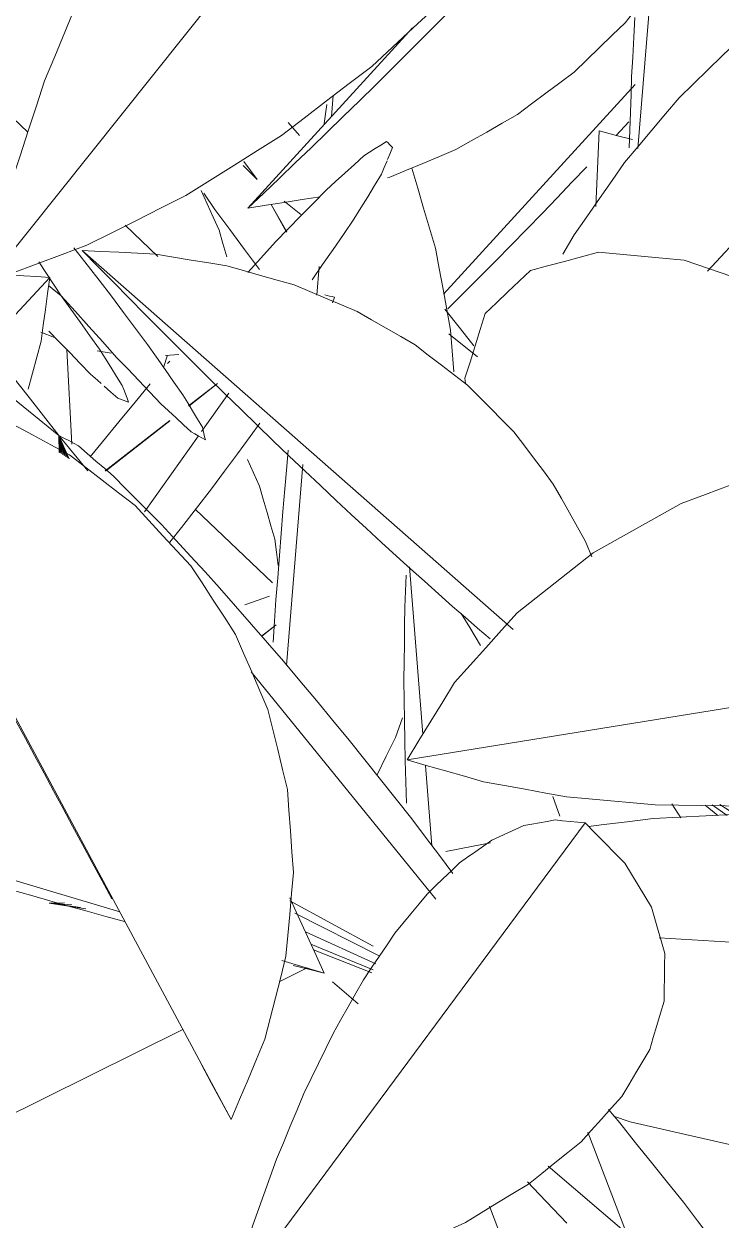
# Model space of a CAD drawing. Header units: metres. Extents: x 13.9 to 26.7, y -0.2 to 3.2.
# Drawn here: x 16.5904 to 16.6234, y 1.2555 to 1.3122 of the extents above; entities that cross this region are included whole.
import ezdxf

# ---------------------------------------------------------------- set-up
doc = ezdxf.new("R2010")
doc.units = ezdxf.units.M
doc.layers.add('Importações nas famílias', color=10, linetype='Continuous', lineweight=5)
doc.layers.add('Vegetação', color=7, linetype='Continuous', lineweight=5)

# ---------------------------------------------------------------- blocks, each defined once
blk = doc.blocks.new('Planta_pergolado_12200 - plantas pergolado_skp_Component_12-V130-Corte 1')
at = {"layer": 'Importações nas famílias'}
blk.add_line((16.688506, 1.116223), (16.67159, 1.093394), dxfattribs=at)
at = {"layer": 'Importações nas famílias', "flags": 128}
for points in [[(16.6856, 1.116097), (16.685221, 1.115926), (16.684842, 1.115756), (16.684463, 1.115585), (16.684084, 1.115415)], [(16.687079, 1.116367), (16.686709, 1.116299), (16.68634, 1.116232), (16.68597, 1.116164), (16.6856, 1.116097)], [(16.688506, 1.116223), (16.68815, 1.116259), (16.687793, 1.116295), (16.687436, 1.116331), (16.687079, 1.116367)], [(16.69038, 1.114311), (16.689912, 1.114789), (16.689443, 1.115267), (16.688975, 1.115745), (16.688506, 1.116223)], [(16.684084, 1.115415), (16.683701, 1.115143), (16.683317, 1.114871), (16.682934, 1.1146), (16.68255, 1.114328)], [(16.68255, 1.114328), (16.682166, 1.113959), (16.681782, 1.113589), (16.681398, 1.11322), (16.681013, 1.11285)], [(16.691645, 1.112232), (16.691329, 1.112751), (16.691012, 1.113271), (16.690696, 1.113791), (16.69038, 1.114311)], [(16.681013, 1.11285), (16.680633, 1.112386), (16.680253, 1.111923), (16.679872, 1.111459), (16.679492, 1.110996)], [(16.692269, 1.110035), (16.692113, 1.110584), (16.691957, 1.111133), (16.691801, 1.111683), (16.691645, 1.112232)], [(16.679492, 1.110996), (16.67912, 1.110443), (16.678747, 1.109891), (16.678375, 1.109339), (16.678002, 1.108787)], [(16.69224, 1.107771), (16.692247, 1.108337), (16.692255, 1.108903), (16.692262, 1.109469), (16.692269, 1.110035)], [(16.678002, 1.108787), (16.677642, 1.108152), (16.677282, 1.107517), (16.676922, 1.106882), (16.676561, 1.106247)], [(16.691557, 1.105494), (16.691728, 1.106063), (16.691898, 1.106632), (16.692069, 1.107202), (16.69224, 1.107771)], [(16.676561, 1.106247), (16.676217, 1.105536), (16.675873, 1.104826), (16.675529, 1.104115), (16.675185, 1.103405)], [(16.690236, 1.103256), (16.690566, 1.103816), (16.690897, 1.104375), (16.691227, 1.104934), (16.691557, 1.105494)], [(16.675185, 1.103405), (16.674861, 1.102626), (16.674536, 1.101848), (16.674212, 1.10107), (16.673888, 1.100292)], [(16.688309, 1.101111), (16.688791, 1.101648), (16.689273, 1.102184), (16.689755, 1.10272), (16.690236, 1.103256)], [(16.685821, 1.099109), (16.686443, 1.09961), (16.687065, 1.10011), (16.687687, 1.100611), (16.688309, 1.101111)], [(16.673888, 1.100292), (16.673587, 1.099454), (16.673287, 1.098617), (16.672986, 1.09778), (16.672685, 1.096942)], [(16.68283, 1.097297), (16.683578, 1.09775), (16.684326, 1.098203), (16.685073, 1.098656), (16.685821, 1.099109)], [(16.672685, 1.096942), (16.672412, 1.096055), (16.672138, 1.095168), (16.671864, 1.094281), (16.67159, 1.093394)], [(16.679406, 1.095716), (16.680262, 1.096111), (16.681118, 1.096507), (16.681974, 1.096902), (16.68283, 1.097297)], [(16.67563, 1.094405), (16.676574, 1.094733), (16.677518, 1.095061), (16.678462, 1.095389), (16.679406, 1.095716)], [(16.67159, 1.093394), (16.6726, 1.093647), (16.67361, 1.0939), (16.67462, 1.094153), (16.67563, 1.094405)]]:
    blk.add_lwpolyline(points, dxfattribs=at)
blk = doc.blocks.new('Planta_pergolado_12200 - plantas pergolado_skp_Component_12-V138-Corte 1')
at = {"layer": 'Importações nas famílias'}
for p, q in [((16.562287, 1.279872), (16.594958, 1.270082)), ((16.602636, 1.267781), (16.604639, 1.267181))]:
    blk.add_line(p, q, dxfattribs=at)
at = {"layer": 'Importações nas famílias', "flags": 128}
for points in [[(16.587984, 1.271652), (16.588899, 1.271389), (16.589814, 1.271127), (16.590729, 1.270864), (16.591645, 1.270601)], [(16.591645, 1.270601), (16.592528, 1.270355), (16.593412, 1.270109), (16.594295, 1.269864), (16.595179, 1.269618)], [(16.604639, 1.267181), (16.604198, 1.268148), (16.603757, 1.269115), (16.603316, 1.270082), (16.603015, 1.27074)], [(16.603176, 1.26754), (16.603907, 1.267361), (16.604639, 1.267181)]]:
    blk.add_lwpolyline(points, dxfattribs=at)
blk = doc.blocks.new('Planta_pergolado_12200 - plantas pergolado_skp_Component_12-V139-Corte 1')
at = {"layer": 'Importações nas famílias'}
blk.add_line((16.581215, 1.295706), (16.600234, 1.260245), dxfattribs=at)
at = {"layer": 'Importações nas famílias', "flags": 128}
for points in [[(16.585253, 1.29496), (16.584244, 1.295146), (16.583234, 1.295333), (16.582224, 1.295519), (16.581215, 1.295706)], [(16.581694, 1.294794), (16.581934, 1.294338), (16.582174, 1.293882)], [(16.58907, 1.293627), (16.588116, 1.29396), (16.587161, 1.294293), (16.586207, 1.294627), (16.585253, 1.29496)], [(16.582174, 1.293882), (16.582456, 1.293351), (16.582737, 1.292819), (16.583018, 1.292287), (16.5833, 1.291755)], [(16.592574, 1.291737), (16.591698, 1.292209), (16.590822, 1.292682), (16.589946, 1.293154), (16.58907, 1.293627)], [(16.5833, 1.291755), (16.58362, 1.291154), (16.583939, 1.290552), (16.584259, 1.28995), (16.584579, 1.289348)], [(16.595685, 1.289334), (16.594907, 1.289935), (16.59413, 1.290535), (16.593352, 1.291136), (16.592574, 1.291737)], [(16.584579, 1.289348), (16.584933, 1.288683), (16.585288, 1.288018), (16.585643, 1.287352), (16.585997, 1.286687)], [(16.598329, 1.286476), (16.597668, 1.287191), (16.597007, 1.287905), (16.596346, 1.28862), (16.595685, 1.289334)], [(16.585997, 1.286687), (16.586383, 1.285966), (16.586768, 1.285245), (16.587154, 1.284523), (16.58754, 1.283802)], [(16.600444, 1.283229), (16.599915, 1.284041), (16.599386, 1.284852), (16.598858, 1.285664), (16.598329, 1.286476)], [(16.58754, 1.283802), (16.587952, 1.283033), (16.588364, 1.282264), (16.588776, 1.281494), (16.589188, 1.280725)], [(16.60198, 1.279669), (16.601596, 1.280559), (16.601212, 1.281449), (16.600828, 1.282339), (16.600444, 1.283229)], [(16.589188, 1.280725), (16.589622, 1.279916), (16.590057, 1.279108), (16.590491, 1.278299), (16.590925, 1.27749)], [(16.602902, 1.27588), (16.602671, 1.276827), (16.602441, 1.277774), (16.60221, 1.278721), (16.60198, 1.279669)], [(16.590925, 1.27749), (16.591376, 1.276651), (16.591828, 1.275812), (16.592279, 1.274973), (16.592731, 1.274133)], [(16.603187, 1.27195), (16.603116, 1.272932), (16.603044, 1.273915), (16.602973, 1.274897), (16.602902, 1.27588)], [(16.592731, 1.274133), (16.593194, 1.273273), (16.593658, 1.272413), (16.594122, 1.271552), (16.594585, 1.270692)], [(16.60283, 1.267973), (16.602919, 1.268967), (16.603008, 1.269961), (16.603098, 1.270956), (16.603187, 1.27195)], [(16.601838, 1.26404), (16.602086, 1.265023), (16.602334, 1.266006), (16.602582, 1.266989), (16.60283, 1.267973)], [(16.600234, 1.260245), (16.600635, 1.261194), (16.601036, 1.262143), (16.601437, 1.263092), (16.601838, 1.26404)], [(16.598827, 1.262843), (16.599296, 1.261977), (16.599765, 1.261111), (16.600234, 1.260245)]]:
    blk.add_lwpolyline(points, dxfattribs=at)
blk = doc.blocks.new('Planta_pergolado_12200 - plantas pergolado_skp_Component_17-V141-Corte 1')
at = {"layer": 'Importações nas famílias'}
for p, q in [((16.592084, 1.292658), (16.581008, 1.301581)), ((16.592084, 1.292658), (16.592325, 1.291706)), ((16.592084, 1.292658), (16.592399, 1.291658)), ((16.592084, 1.292658), (16.592465, 1.291616)), ((16.592084, 1.292658), (16.592518, 1.291581)), ((16.592084, 1.292658), (16.592558, 1.291555)), ((16.592084, 1.292658), (16.592569, 1.291548)), ((16.592084, 1.292658), (16.593449, 1.290977)), ((16.592094, 1.291856), (16.592084, 1.292658)), ((16.592084, 1.292658), (16.592125, 1.291836)), ((16.592084, 1.292658), (16.592179, 1.291801)), ((16.592084, 1.292658), (16.592249, 1.291756)), ((16.601188, 1.281449), (16.609935, 1.270678)), ((16.591624, 1.270485), (16.592346, 1.270501)), ((16.591624, 1.270485), (16.593356, 1.270225)), ((16.591624, 1.270485), (16.593109, 1.270292)), ((16.591624, 1.270485), (16.592694, 1.270406)), ((16.603014, 1.270601), (16.606968, 1.268448)), ((16.603255, 1.270022), (16.607248, 1.267994)), ((16.603757, 1.26913), (16.607092, 1.267616)), ((16.604015, 1.268549), (16.606964, 1.267329)), ((16.606901, 1.267189), (16.604138, 1.26828)), ((16.605031, 1.266765), (16.606244, 1.265727)), ((16.618111, 1.260709), (16.61864, 1.260078)), ((16.618952, 1.254861), (16.617121, 1.259641)), ((16.615244, 1.258032), (16.618952, 1.254861)), ((16.618952, 1.254861), (16.617966, 1.255704))]:
    blk.add_line(p, q, dxfattribs=at)
at = {"layer": 'Importações nas famílias', "flags": 128}
for points in [[(16.58917, 1.296364), (16.589899, 1.295437), (16.590627, 1.294511), (16.591356, 1.293584), (16.592084, 1.292658)], [(16.592084, 1.292658), (16.592314, 1.292535), (16.592545, 1.292412), (16.592775, 1.292289), (16.593005, 1.292166)], [(16.593005, 1.292166), (16.593419, 1.291805), (16.593833, 1.291445), (16.594248, 1.291084), (16.594662, 1.290724)], [(16.594662, 1.290724), (16.595232, 1.29015), (16.595802, 1.289577), (16.596372, 1.289003), (16.596942, 1.288429)], [(16.596942, 1.288429), (16.597629, 1.287682), (16.598316, 1.286934), (16.599003, 1.286187), (16.59969, 1.285439)], [(16.59969, 1.285439), (16.600448, 1.284569), (16.601205, 1.283698), (16.601962, 1.282828), (16.60272, 1.281957)], [(16.60272, 1.281957), (16.603495, 1.281023), (16.604271, 1.280089), (16.605047, 1.279155), (16.605823, 1.278221)], [(16.605823, 1.278221), (16.606564, 1.277287), (16.607306, 1.276352), (16.608047, 1.275418), (16.608789, 1.274484)], [(16.608789, 1.274484), (16.609446, 1.273614), (16.610102, 1.272743), (16.610737, 1.271902)], [(16.61864, 1.260078), (16.619393, 1.259138), (16.620145, 1.258199), (16.620898, 1.25726), (16.621651, 1.25632)], [(16.616128, 1.255321), (16.615482, 1.256004), (16.614837, 1.256688), (16.614275, 1.257282)], [(16.621651, 1.25632), (16.622328, 1.255432), (16.623005, 1.254544)]]:
    blk.add_lwpolyline(points, dxfattribs=at)
blk = doc.blocks.new('Planta_pergolado_12200 - plantas pergolado_skp_Component_16-V142-Corte 1')
for name, p in [('Planta_pergolado_12200 - plantas pergolado_skp_Component_17-V141-Corte 1', (0, 0)), ('Planta_pergolado_12200 - plantas pergolado_skp_Component_12-V139-Corte 1', (0, 0)), ('Planta_pergolado_12200 - plantas pergolado_skp_Component_12-V138-Corte 1', (0, 0)), ('Planta_pergolado_12200 - plantas pergolado_skp_Component_12-V130-Corte 1', (-0.0715, 0.15807))]:
    blk.add_blockref(name, p)
blk = doc.blocks.new('Planta_pergolado_12200 - plantas pergolado_skp_-3067425-Corte 1')
blk.add_blockref('Planta_pergolado_12200 - plantas pergolado_skp_Component_16-V142-Corte 1', (0, 0))
blk = doc.blocks.new('Planta_pergolado_12200 - plantas pergolado_skp_Component_12-V265-Corte 1')
at = {"layer": 'Importações nas famílias'}
for p, q in [((16.591599, 1.313282), (16.590759, 1.329562)), ((16.596638, 1.320216), (16.596417, 1.320903)), ((16.592684, 1.29224), (16.592452, 1.296731)), ((16.597038, 1.295869), (16.597221, 1.296458))]:
    blk.add_line(p, q, dxfattribs=at)
at = {"layer": 'Importações nas famílias', "flags": 128}
for points in [[(16.590298, 1.329642), (16.590101, 1.329037), (16.589905, 1.328431)], [(16.589905, 1.328431), (16.589748, 1.327699), (16.589591, 1.326966), (16.589435, 1.326233), (16.589278, 1.3255)], [(16.594858, 1.324436), (16.594379, 1.325269), (16.593901, 1.326101), (16.593492, 1.326811)], [(16.589278, 1.3255), (16.589165, 1.324657), (16.589053, 1.323814), (16.58894, 1.322971), (16.588827, 1.322127)], [(16.596417, 1.320903), (16.596028, 1.321787), (16.595638, 1.32267), (16.595248, 1.323553), (16.594858, 1.324436)], [(16.588827, 1.322127), (16.588761, 1.321194), (16.588695, 1.32026), (16.588629, 1.319327), (16.588563, 1.318393)], [(16.588563, 1.318393), (16.588545, 1.317391), (16.588527, 1.316389), (16.588512, 1.315562)]]:
    blk.add_lwpolyline(points, dxfattribs=at)
blk = doc.blocks.new('Planta_pergolado_12200 - plantas pergolado_skp_Component_16-V271-Corte 1')
blk.add_blockref('Planta_pergolado_12200 - plantas pergolado_skp_Component_12-V265-Corte 1', (0, 0))
blk = doc.blocks.new('Planta_pergolado_12200 - plantas pergolado_skp_-3067427-Corte 1')
blk.add_blockref('Planta_pergolado_12200 - plantas pergolado_skp_Component_16-V271-Corte 1', (0, 0))
blk = doc.blocks.new('Planta_pergolado_12200 - plantas pergolado_skp_Component_12-V75-Corte 1')
at = {"layer": 'Importações nas famílias'}
for p, q in [((16.613591, 0.672847), (16.59318, 0.690814)), ((16.617318, 0.67629), (16.617024, 0.677023))]:
    blk.add_line(p, q, dxfattribs=at)
at = {"layer": 'Importações nas famílias', "flags": 128}
for points in [[(16.59318, 0.690814), (16.59392, 0.690058), (16.59466, 0.689303), (16.5954, 0.688547), (16.596141, 0.687791)], [(16.596668, 0.690632), (16.595796, 0.690677), (16.594924, 0.690723), (16.594052, 0.690768), (16.59318, 0.690814)], [(16.600025, 0.690085), (16.599186, 0.690222), (16.598347, 0.690358), (16.597507, 0.690495), (16.596668, 0.690632)], [(16.603215, 0.689178), (16.602418, 0.689405), (16.60162, 0.689632), (16.600823, 0.689858), (16.600025, 0.690085)], [(16.606202, 0.687923), (16.605455, 0.688237), (16.604709, 0.688551), (16.603962, 0.688865), (16.603215, 0.689178)], [(16.596141, 0.687791), (16.596901, 0.687034), (16.597661, 0.686276), (16.598421, 0.685518), (16.599181, 0.68476)], [(16.608952, 0.686332), (16.608265, 0.68673), (16.607577, 0.687128), (16.606889, 0.687525), (16.606202, 0.687923)], [(16.611435, 0.684424), (16.610815, 0.684901), (16.610194, 0.685378), (16.609573, 0.685855), (16.608952, 0.686332)], [(16.599181, 0.68476), (16.599943, 0.684018), (16.600705, 0.683276), (16.601467, 0.682534), (16.602229, 0.681792)], [(16.613624, 0.68222), (16.613077, 0.682771), (16.61253, 0.683322), (16.611983, 0.683873), (16.611435, 0.684424)], [(16.615494, 0.679744), (16.615027, 0.680363), (16.614559, 0.680982), (16.614092, 0.681601), (16.613624, 0.68222)], [(16.602229, 0.681792), (16.602976, 0.681083), (16.603722, 0.680375), (16.604468, 0.679666), (16.605214, 0.678957)], [(16.617024, 0.677023), (16.616642, 0.677703), (16.616259, 0.678384), (16.615877, 0.679064), (16.615494, 0.679744)], [(16.605214, 0.678957), (16.605927, 0.678298), (16.60664, 0.677638), (16.607353, 0.676979), (16.608065, 0.67632)], [(16.608065, 0.67632), (16.608728, 0.675726), (16.609391, 0.675132), (16.610053, 0.674538), (16.610716, 0.673944)], [(16.610716, 0.673944), (16.611313, 0.673429), (16.61191, 0.672914), (16.612507, 0.6724)]]:
    blk.add_lwpolyline(points, dxfattribs=at)
blk = doc.blocks.new('Planta_pergolado_12200 - plantas pergolado_skp_Component_12-V380-Corte 1')
at = {"layer": 'Importações nas famílias'}
for p, q in [((16.609315, 1.278494), (16.608679, 1.286428)), ((16.609738, 1.273214), (16.609433, 1.27702)), ((16.615809, 1.274618), (16.615476, 1.275554))]:
    blk.add_line(p, q, dxfattribs=at)
at = {"layer": 'Importações nas famílias', "flags": 128}
for points in [[(16.608525, 1.286032), (16.608493, 1.285274), (16.608461, 1.284516)], [(16.608461, 1.284516), (16.608451, 1.283652), (16.608441, 1.282787), (16.608431, 1.281923), (16.608422, 1.281058)], [(16.612053, 1.282705), (16.611533, 1.283552), (16.611122, 1.284219)], [(16.608422, 1.281058), (16.608434, 1.280107), (16.608447, 1.279157), (16.608459, 1.278206), (16.608472, 1.277255)], [(16.608472, 1.277255), (16.608507, 1.27624), (16.608542, 1.275225)]]:
    blk.add_lwpolyline(points, dxfattribs=at)
blk = doc.blocks.new('Planta_pergolado_12200 - plantas pergolado_skp_Component_12-V382-Corte 1')
at = {"layer": 'Importações nas famílias'}
for p, q in [((16.588513, 1.296766), (16.591644, 1.300138)), ((16.577627, 1.285042), (16.583597, 1.291472)), ((16.585663, 1.285318), (16.586152, 1.28603)), ((16.585088, 1.284637), (16.585663, 1.285318)), ((16.564031, 1.270397), (16.570363, 1.277217))]:
    blk.add_line(p, q, dxfattribs=at)
at = {"layer": 'Importações nas famílias', "flags": 128}
for points in [[(16.588551, 1.300207), (16.587895, 1.300098), (16.58724, 1.29999), (16.586585, 1.299881)], [(16.591644, 1.300138), (16.591034, 1.300182), (16.590425, 1.300227), (16.589815, 1.300271)], [(16.591234, 1.297123), (16.591337, 1.297877), (16.591439, 1.29863), (16.591541, 1.299384), (16.591644, 1.300138)], [(16.581041, 1.297232), (16.580343, 1.296694), (16.579644, 1.296156), (16.578946, 1.295618), (16.578248, 1.29508)], [(16.590624, 1.294856), (16.590827, 1.295612), (16.591031, 1.296367), (16.591234, 1.297123)], [(16.578248, 1.29508), (16.577568, 1.294419), (16.576888, 1.293759), (16.576209, 1.293099), (16.575529, 1.292439)], [(16.575529, 1.292439), (16.574883, 1.291672), (16.574238, 1.290905), (16.573593, 1.290137), (16.573052, 1.289495)], [(16.571302, 1.273509), (16.572148, 1.273996), (16.572993, 1.274483), (16.573838, 1.274969), (16.574683, 1.275456)], [(16.564854, 1.273386), (16.56458, 1.27239), (16.564305, 1.271393), (16.564031, 1.270397)], [(16.567738, 1.271816), (16.568629, 1.27224), (16.56952, 1.272663), (16.570411, 1.273086), (16.571302, 1.273509)], [(16.564031, 1.270397), (16.564958, 1.270752), (16.565884, 1.271107), (16.566811, 1.271462), (16.567738, 1.271816)]]:
    blk.add_lwpolyline(points, dxfattribs=at)
blk = doc.blocks.new('Planta_pergolado_12200 - plantas pergolado_skp_Component_17-V383-Corte 1')
at = {"layer": 'Importações nas famílias'}
for p, q in [((16.592194, 1.29927), (16.591123, 1.300884)), ((16.592194, 1.29927), (16.591593, 1.299769)), ((16.591594, 1.299769), (16.592194, 1.29927))]:
    blk.add_line(p, q, dxfattribs=at)
at = {"layer": 'Importações nas famílias', "flags": 128}
for points in [[(16.592787, 1.30155), (16.593304, 1.300891), (16.593992, 1.300012)], [(16.593992, 1.300012), (16.594564, 1.29925), (16.595136, 1.298488), (16.595707, 1.297725), (16.596279, 1.296963)], [(16.594812, 1.296357), (16.594157, 1.297085), (16.593503, 1.297814), (16.592849, 1.298542), (16.592194, 1.29927)], [(16.592194, 1.29927), (16.592645, 1.298639), (16.593095, 1.298007), (16.593545, 1.297376), (16.593996, 1.296745)], [(16.593579, 1.295563), (16.593086, 1.296072), (16.592592, 1.296582), (16.592099, 1.297091), (16.591605, 1.2976)], [(16.596279, 1.296963), (16.596696, 1.296369), (16.597113, 1.295775), (16.59753, 1.295181), (16.597946, 1.294587)], [(16.593996, 1.296745), (16.594268, 1.296315), (16.594539, 1.295885), (16.594811, 1.295456), (16.595082, 1.295026)], [(16.596909, 1.294158), (16.596384, 1.294708), (16.59586, 1.295258), (16.595336, 1.295807), (16.594812, 1.296357)], [(16.594076, 1.29512), (16.593901, 1.295276), (16.593579, 1.295563)], [(16.594867, 1.294415), (16.594545, 1.294702), (16.594223, 1.294989)], [(16.595082, 1.295026), (16.595157, 1.294827), (16.595231, 1.294629), (16.595305, 1.29443), (16.595379, 1.294231)], [(16.595379, 1.294231), (16.595251, 1.294277), (16.595123, 1.294323), (16.594995, 1.294369), (16.594867, 1.294415)], [(16.598342, 1.292824), (16.597984, 1.293157), (16.597625, 1.293491), (16.597267, 1.293825), (16.596909, 1.294158)], [(16.597946, 1.294587), (16.59818, 1.294202), (16.598413, 1.293816), (16.598646, 1.293431), (16.598879, 1.293046)], [(16.598879, 1.293046), (16.598913, 1.292895), (16.598947, 1.292745), (16.59898, 1.292595), (16.599014, 1.292444)], [(16.599014, 1.292444), (16.598846, 1.292539), (16.598678, 1.292634), (16.59851, 1.292729), (16.598342, 1.292824)]]:
    blk.add_lwpolyline(points, dxfattribs=at)
blk = doc.blocks.new('Planta_pergolado_12200 - plantas pergolado_skp_Component_16-V384-Corte 1')
for name, p in [('Planta_pergolado_12200 - plantas pergolado_skp_Component_17-V383-Corte 1', (0, 0)), ('Planta_pergolado_12200 - plantas pergolado_skp_Component_12-V75-Corte 1', (0, 0.610611)), ('Planta_pergolado_12200 - plantas pergolado_skp_Component_12-V382-Corte 1', (0, 0)), ('Planta_pergolado_12200 - plantas pergolado_skp_Component_12-V380-Corte 1', (0, 0))]:
    blk.add_blockref(name, p)
blk = doc.blocks.new('Planta_pergolado_12200 - plantas pergolado_skp_Component_17-V412-Corte 1')
at = {"layer": 'Importações nas famílias'}
for p, q in [((16.611309, 1.295367), (16.611329, 1.29512)), ((16.621106, 1.275194), (16.62153, 1.274529)), ((16.622678, 1.275131), (16.623289, 1.274639)), ((16.62302, 1.275152), (16.623724, 1.274646)), ((16.623384, 1.275174), (16.624192, 1.274652))]:
    blk.add_line(p, q, dxfattribs=at)
at = {"layer": 'Importações nas famílias', "flags": 128}
for points in [[(16.617633, 1.301334), (16.61683, 1.301119), (16.616027, 1.300904), (16.615224, 1.300688), (16.61442, 1.300473)], [(16.621683, 1.300963), (16.620671, 1.301056), (16.619658, 1.301149), (16.618646, 1.301242), (16.617633, 1.301334)], [(16.626294, 1.299385), (16.625141, 1.29978), (16.623988, 1.300174), (16.622836, 1.300569), (16.621683, 1.300963)], [(16.61442, 1.300473), (16.613881, 1.299964), (16.613342, 1.299455), (16.612803, 1.298946), (16.612263, 1.298437)], [(16.612263, 1.298437), (16.612025, 1.29767), (16.611786, 1.296902), (16.611548, 1.296134), (16.611309, 1.295367)]]:
    blk.add_lwpolyline(points, dxfattribs=at)
blk = doc.blocks.new('Planta_pergolado_12200 - plantas pergolado_skp_Component_16-V413-Corte 1')
blk.add_blockref('Planta_pergolado_12200 - plantas pergolado_skp_Component_17-V412-Corte 1', (0, 0))
blk = doc.blocks.new('Planta_pergolado_12200 - plantas pergolado_skp_-V431-Corte 1')
blk.add_blockref('Planta_pergolado_12200 - plantas pergolado_skp_Component_16-V413-Corte 1', (0, 0))
blk = doc.blocks.new('Planta_pergolado_12200 - plantas pergolado_skp_-3067429-Corte 1')
for name in ['Planta_pergolado_12200 - plantas pergolado_skp_Component_16-V384-Corte 1', 'Planta_pergolado_12200 - plantas pergolado_skp_-V431-Corte 1']:
    blk.add_blockref(name, (0, 0))
blk = doc.blocks.new('Planta_pergolado_12200 - plantas pergolado_skp_Component_12-V98-Corte 1')
at = {"layer": 'Importações nas famílias'}
blk.add_line((16.678816, 0.396861), (16.645521, 0.355143), dxfattribs=at)
at = {"layer": 'Importações nas famílias', "flags": 128}
for points in [[(16.650144, 0.369312), (16.649667, 0.368162), (16.649191, 0.367012), (16.648715, 0.365862), (16.648239, 0.364712)], [(16.663732, 0.365396), (16.66471, 0.366306), (16.665688, 0.367216), (16.666666, 0.368126), (16.667645, 0.369036)], [(16.65946, 0.362115), (16.660528, 0.362936), (16.661596, 0.363756), (16.662664, 0.364576), (16.663732, 0.365396)], [(16.648239, 0.364712), (16.647852, 0.363527), (16.647466, 0.362342), (16.647079, 0.361157), (16.646692, 0.359972)], [(16.65493, 0.35927), (16.656062, 0.359982), (16.657195, 0.360693), (16.658327, 0.361404), (16.65946, 0.362115)], [(16.650246, 0.356928), (16.651417, 0.357514), (16.652588, 0.358099), (16.653759, 0.358685), (16.65493, 0.35927)], [(16.645521, 0.355143), (16.646702, 0.35559), (16.647883, 0.356036), (16.649065, 0.356482), (16.650246, 0.356928)]]:
    blk.add_lwpolyline(points, dxfattribs=at)
blk = doc.blocks.new('Planta_pergolado_12200 - plantas pergolado_skp_Component_12-V509-Corte 1')
at = {"layer": 'Importações nas famílias'}
for p, q in [((16.641413, 1.267604), (16.620505, 1.268846)), ((16.618347, 1.260394), (16.619133, 1.260122))]:
    blk.add_line(p, q, dxfattribs=at)
at = {"layer": 'Importações nas famílias', "flags": 128}
for points in [[(16.620227, 1.274506), (16.61899, 1.274353), (16.617753, 1.2742), (16.617168, 1.274128)], [(16.625199, 1.274757), (16.623956, 1.274694), (16.622713, 1.274631), (16.62147, 1.274568), (16.620227, 1.274506)], [(16.612523, 1.273351), (16.611626, 1.273173), (16.610408, 1.272933)], [(16.619133, 1.260122), (16.620446, 1.259822), (16.621759, 1.259523), (16.623072, 1.259224), (16.624385, 1.258925)]]:
    blk.add_lwpolyline(points, dxfattribs=at)
blk = doc.blocks.new('Planta_pergolado_12200 - plantas pergolado_skp_Component_17-V510-Corte 1')
at = {"layer": 'Importações nas famílias'}
for p, q in [((16.603837, 1.267422), (16.602513, 1.266765)), ((16.597951, 1.264503), (16.578503, 1.25486)), ((16.612915, 1.254969), (16.612474, 1.256132))]:
    blk.add_line(p, q, dxfattribs=at)
blk = doc.blocks.new('Planta_pergolado_12200 - plantas pergolado_skp_Component_16-V511-Corte 1')
for name, p in [('Planta_pergolado_12200 - plantas pergolado_skp_Component_12-V98-Corte 1', (-0.056836, 0.944751)), ('Planta_pergolado_12200 - plantas pergolado_skp_Component_12-V509-Corte 1', (0, 0)), ('Planta_pergolado_12200 - plantas pergolado_skp_Component_17-V510-Corte 1', (0, 0))]:
    blk.add_blockref(name, p)
blk = doc.blocks.new('Planta_pergolado_12200 - plantas pergolado_skp_-V514-Corte 1')
blk.add_blockref('Planta_pergolado_12200 - plantas pergolado_skp_Component_16-V511-Corte 1', (0, 0))
blk = doc.blocks.new('Planta_pergolado_12200 - plantas pergolado_skp_-3067431-Corte 1')
blk.add_blockref('Planta_pergolado_12200 - plantas pergolado_skp_-V514-Corte 1', (0, 0))
blk = doc.blocks.new('Planta_pergolado_12200 - plantas pergolado_skp_-3067432-Corte 1')
for name in ['Planta_pergolado_12200 - plantas pergolado_skp_-3067431-Corte 1', 'Planta_pergolado_12200 - plantas pergolado_skp_-3067429-Corte 1', 'Planta_pergolado_12200 - plantas pergolado_skp_-3067425-Corte 1', 'Planta_pergolado_12200 - plantas pergolado_skp_-3067427-Corte 1']:
    blk.add_blockref(name, (0, 0))
blk = doc.blocks.new('Planta_pergolado_12200 - plantas pergolado_skp_Component_17-V733-Corte 1')
at = {"layer": 'Importações nas famílias'}
for p, q in [((16.602933, 1.307479), (16.603481, 1.306876)), ((16.600812, 1.305451), (16.601472, 1.304783)), ((16.601472, 1.304783), (16.600838, 1.305633)), ((16.599464, 1.303371), (16.598946, 1.304138)), ((16.603536, 1.30312), (16.602745, 1.303757)), ((16.602862, 1.302294), (16.60213, 1.303605)), ((16.602876, 1.30231), (16.602139, 1.303607)), ((16.611904, 1.296379), (16.61055, 1.29747))]:
    blk.add_line(p, q, dxfattribs=at)
at = {"layer": 'Importações nas famílias', "flags": 128}
for points in [[(16.601576, 1.300514), (16.600872, 1.301466), (16.600168, 1.302419), (16.599464, 1.303371)], [(16.610363, 1.298639), (16.611091, 1.297713), (16.611729, 1.296902)]]:
    blk.add_lwpolyline(points, dxfattribs=at)
blk = doc.blocks.new('Planta_pergolado_12200 - plantas pergolado_skp_Component_16-V734-Corte 1')
blk.add_blockref('Planta_pergolado_12200 - plantas pergolado_skp_Component_17-V733-Corte 1', (0, 0))
blk = doc.blocks.new('Planta_pergolado_12200 - plantas pergolado_skp_Component_12-V747-Corte 1')
at = {"layer": 'Importações nas famílias'}
for p, q in [((16.622791, 1.300444), (16.630947, 1.309229)), ((16.616485, 1.302166), (16.615952, 1.301242)), ((16.631584, 1.301537), (16.632012, 1.30216)), ((16.628631, 1.29817), (16.629285, 1.298813))]:
    blk.add_line(p, q, dxfattribs=at)
at = {"layer": 'Importações nas famílias', "flags": 128}
for points in [[(16.629763, 1.315064), (16.629063, 1.314661), (16.628362, 1.314257), (16.627662, 1.313854), (16.626962, 1.313451)], [(16.626962, 1.313451), (16.626264, 1.312913), (16.625566, 1.312375), (16.624867, 1.311837), (16.624169, 1.311298)], [(16.624169, 1.311298), (16.62349, 1.310638), (16.62281, 1.309978), (16.62213, 1.309318), (16.62145, 1.308657)], [(16.62145, 1.308657), (16.620805, 1.30789), (16.620159, 1.307123), (16.619514, 1.306356), (16.618868, 1.305589)], [(16.618868, 1.305589), (16.618273, 1.304733), (16.617677, 1.303878), (16.617081, 1.303022), (16.616485, 1.302166)], [(16.629285, 1.298813), (16.62986, 1.299494), (16.630434, 1.300175), (16.631009, 1.300856), (16.631584, 1.301537)]]:
    blk.add_lwpolyline(points, dxfattribs=at)
blk = doc.blocks.new('Planta_pergolado_12200 - plantas pergolado_skp_Component_16-V749-Corte 1')
blk.add_blockref('Planta_pergolado_12200 - plantas pergolado_skp_Component_12-V747-Corte 1', (0, 0))
blk = doc.blocks.new('Planta_pergolado_12200 - plantas pergolado_skp_-3067438-Corte 1')
for name in ['Planta_pergolado_12200 - plantas pergolado_skp_Component_16-V749-Corte 1', 'Planta_pergolado_12200 - plantas pergolado_skp_Component_16-V734-Corte 1']:
    blk.add_blockref(name, (0, 0))
blk = doc.blocks.new('Planta_pergolado_12200 - plantas pergolado_skp_Component_12-V931-Corte 1')
at = {"layer": 'Importações nas famílias'}
blk.add_line((16.60857, 1.277278), (16.64439, 1.283092), dxfattribs=at)
at = {"layer": 'Importações nas famílias', "flags": 128}
for points in [[(16.62618, 1.291186), (16.625023, 1.290745), (16.623866, 1.290305), (16.622708, 1.289865), (16.621551, 1.289425)], [(16.621551, 1.289425), (16.62051, 1.288842), (16.619468, 1.288259), (16.618426, 1.287677), (16.617385, 1.287094)], [(16.617385, 1.287094), (16.616483, 1.286382), (16.615582, 1.28567), (16.61468, 1.284958), (16.613779, 1.284246)], [(16.613779, 1.284246), (16.613038, 1.283421), (16.612298, 1.282597), (16.611557, 1.281772), (16.610817, 1.280948)], [(16.610817, 1.280948), (16.610255, 1.28003), (16.609693, 1.279113), (16.609132, 1.278195), (16.60857, 1.277278)], [(16.60857, 1.277278), (16.609475, 1.27702), (16.610381, 1.276762), (16.611287, 1.276504), (16.612192, 1.276246)], [(16.612192, 1.276246), (16.613175, 1.276068), (16.614157, 1.27589), (16.61514, 1.275712), (16.616122, 1.275534)], [(16.616122, 1.275534), (16.617171, 1.275437), (16.618219, 1.275341), (16.619268, 1.275245), (16.620316, 1.275148)], [(16.620316, 1.275148), (16.621419, 1.275135), (16.622522, 1.275121), (16.623625, 1.275108), (16.624727, 1.275094)]]:
    blk.add_lwpolyline(points, dxfattribs=at)
blk = doc.blocks.new('Planta_pergolado_12200 - plantas pergolado_skp_Component_16-V935-Corte 1')
blk.add_blockref('Planta_pergolado_12200 - plantas pergolado_skp_Component_12-V931-Corte 1', (0, 0))
blk = doc.blocks.new('Planta_pergolado_12200 - plantas pergolado_skp_-V954-Corte 1')
blk.add_blockref('Planta_pergolado_12200 - plantas pergolado_skp_Component_16-V935-Corte 1', (0, 0))
blk = doc.blocks.new('Planta_pergolado_12200 - plantas pergolado_skp_-3067442-Corte 1')
blk.add_blockref('Planta_pergolado_12200 - plantas pergolado_skp_-V954-Corte 1', (0, 0))
blk = doc.blocks.new('Planta_pergolado_12200 - plantas pergolado_skp_-3067443-Corte 1')
for name in ['Planta_pergolado_12200 - plantas pergolado_skp_-3067442-Corte 1', 'Planta_pergolado_12200 - plantas pergolado_skp_-3067438-Corte 1']:
    blk.add_blockref(name, (0, 0))
blk = doc.blocks.new('Planta_pergolado_12200 - plantas pergolado_skp_Component_12-V1273-Corte 1')
at = {"layer": 'Importações nas famílias'}
for p, q in [((16.626486, 1.331306), (16.625518, 1.330246)), ((16.608825, 1.311968), (16.601031, 1.303433)), ((16.607755, 1.304896), (16.607646, 1.304865))]:
    blk.add_line(p, q, dxfattribs=at)
at = {"layer": 'Importações nas famílias', "flags": 128}
for points in [[(16.626468, 1.331125), (16.626395, 1.330401), (16.626303, 1.329497), (16.626212, 1.328592), (16.62612, 1.327688)], [(16.626218, 1.330583), (16.626285, 1.330763), (16.626352, 1.330944), (16.626419, 1.331125), (16.626486, 1.331306)], [(16.625487, 1.329417), (16.62567, 1.329709), (16.625853, 1.33), (16.626035, 1.330291), (16.626218, 1.330583)], [(16.62612, 1.327688), (16.625935, 1.326814), (16.62575, 1.325941), (16.625564, 1.325067), (16.625379, 1.324194)], [(16.625379, 1.324194), (16.625102, 1.323361), (16.624825, 1.322528), (16.624548, 1.321696), (16.624271, 1.320863)], [(16.624271, 1.320863), (16.623906, 1.32008), (16.62354, 1.319297), (16.623175, 1.318515), (16.622809, 1.317732)], [(16.622809, 1.317732), (16.622359, 1.317008), (16.621909, 1.316284), (16.621459, 1.31556), (16.621009, 1.314836)], [(16.613063, 1.315304), (16.613763, 1.316039), (16.614464, 1.316773)], [(16.610109, 1.312285), (16.610847, 1.31304), (16.611586, 1.313794), (16.612324, 1.314549), (16.613063, 1.315304)], [(16.621009, 1.314836), (16.620479, 1.314179), (16.61995, 1.313522), (16.61942, 1.312865), (16.618891, 1.312207)], [(16.607071, 1.309252), (16.60783, 1.31001), (16.60859, 1.310768), (16.609349, 1.311526), (16.610109, 1.312285)], [(16.618891, 1.312207), (16.618287, 1.311624), (16.617684, 1.311041), (16.617081, 1.310458), (16.616478, 1.309875)], [(16.616478, 1.309875), (16.615808, 1.309372), (16.615137, 1.30887), (16.614467, 1.308367), (16.613797, 1.307864)], [(16.604021, 1.306278), (16.604784, 1.307022), (16.605546, 1.307765), (16.606309, 1.308509), (16.607071, 1.309252)], [(16.613797, 1.307864), (16.613068, 1.307448), (16.612338, 1.307032), (16.611608, 1.306615), (16.610879, 1.306199)], [(16.601031, 1.303433), (16.601778, 1.304144), (16.602526, 1.304856), (16.603273, 1.305567), (16.604021, 1.306278)], [(16.610879, 1.306199), (16.610098, 1.305873), (16.609317, 1.305547), (16.608536, 1.305222), (16.607755, 1.304896)], [(16.60446, 1.303971), (16.603602, 1.303836), (16.602745, 1.303702), (16.601888, 1.303567), (16.601031, 1.303433)]]:
    blk.add_lwpolyline(points, dxfattribs=at)
blk = doc.blocks.new('Planta_pergolado_12200 - plantas pergolado_skp_Component_12-V1278-Corte 1')
at = {"layer": 'Importações nas famílias'}
for p, q in [((16.580116, 1.320602), (16.581002, 1.320211)), ((16.5811, 1.316112), (16.59061, 1.307025)), ((16.595221, 1.302618), (16.59677, 1.301138)), ((16.591872, 1.297301), (16.591221, 1.297555)), ((16.594548, 1.296555), (16.593887, 1.296663)), ((16.597757, 1.296488), (16.597128, 1.296438))]:
    blk.add_line(p, q, dxfattribs=at)
at = {"layer": 'Importações nas famílias', "flags": 128}
for points in [[(16.581002, 1.320211), (16.58184, 1.31977), (16.582677, 1.319329), (16.583515, 1.318888), (16.584353, 1.318447)], [(16.584353, 1.318447), (16.585133, 1.317961), (16.585913, 1.317475), (16.586693, 1.316989), (16.587474, 1.316503)], [(16.587474, 1.316503), (16.588188, 1.315977), (16.588902, 1.315451), (16.589616, 1.314926), (16.59033, 1.3144)], [(16.59033, 1.3144), (16.590971, 1.313841), (16.591611, 1.313282), (16.592251, 1.312722)], [(16.580291, 1.307602), (16.579765, 1.308487), (16.57924, 1.309373), (16.578714, 1.310258)], [(16.582633, 1.304431), (16.582048, 1.305224), (16.581462, 1.306017), (16.580877, 1.30681), (16.580291, 1.307602)], [(16.585158, 1.301705), (16.584527, 1.302387), (16.583896, 1.303068), (16.583265, 1.30375), (16.582633, 1.304431)], [(16.598814, 1.304267), (16.599097, 1.303638), (16.599379, 1.303008), (16.599662, 1.302379)], [(16.599662, 1.302379), (16.599844, 1.301749), (16.600027, 1.30112)], [(16.587145, 1.300042), (16.586483, 1.300596), (16.58582, 1.301151), (16.585158, 1.301705)]]:
    blk.add_lwpolyline(points, dxfattribs=at)
blk = doc.blocks.new('Planta_pergolado_12200 - plantas pergolado_skp_Component_17-V1279-Corte 1')
at = {"layer": 'Importações nas famílias'}
for p, q in [((16.605125, 1.299215), (16.605033, 1.298947)), ((16.597227, 1.296063), (16.597327, 1.29618)), ((16.598221, 1.294061), (16.599584, 1.29512)), ((16.599595, 1.29512), (16.598229, 1.294051)), ((16.598838, 1.292846), (16.600125, 1.294657)), ((16.594269, 1.290987), (16.597327, 1.293365)), ((16.597327, 1.293346), (16.594287, 1.290968)), ((16.596128, 1.289034), (16.598687, 1.292634))]:
    blk.add_line(p, q, dxfattribs=at)
at = {"layer": 'Importações nas famílias', "flags": 128}
for points in [[(16.606522, 1.305904), (16.606791, 1.306076), (16.60706, 1.306248), (16.607328, 1.306419), (16.607597, 1.306591)], [(16.607597, 1.306591), (16.607668, 1.306517), (16.607739, 1.306443), (16.60781, 1.306369), (16.607881, 1.306295)], [(16.607881, 1.306295), (16.607749, 1.305981), (16.607646, 1.305735)], [(16.60473, 1.304282), (16.605178, 1.304687), (16.605626, 1.305093), (16.606074, 1.305499), (16.606522, 1.305904)], [(16.607618, 1.305666), (16.607486, 1.305352), (16.607354, 1.305037)], [(16.607354, 1.305037), (16.607029, 1.304504), (16.606704, 1.30397), (16.606379, 1.303436), (16.606054, 1.302903)], [(16.602343, 1.301834), (16.602939, 1.302446), (16.603536, 1.303058), (16.604133, 1.30367), (16.60473, 1.304282)], [(16.606054, 1.302903), (16.605557, 1.302186), (16.605061, 1.30147), (16.604564, 1.300753), (16.604068, 1.300037)], [(16.601019, 1.300376), (16.601638, 1.301058), (16.602343, 1.301834)], [(16.604679, 1.299313), (16.604791, 1.299289), (16.604902, 1.299264), (16.605013, 1.299239), (16.605125, 1.299215)], [(16.59356, 1.29165), (16.594142, 1.292357), (16.594915, 1.293297), (16.595688, 1.294236), (16.596407, 1.295109)], [(16.6016, 1.293238), (16.60114, 1.292613), (16.60053, 1.291785), (16.59992, 1.290957), (16.59931, 1.290129)], [(16.59931, 1.290129), (16.598597, 1.289213), (16.597883, 1.288297), (16.597335, 1.287592)]]:
    blk.add_lwpolyline(points, dxfattribs=at)
blk = doc.blocks.new('Planta_pergolado_12200 - plantas pergolado_skp_Component_16-V1280-Corte 1')
for name in ['Planta_pergolado_12200 - plantas pergolado_skp_Component_12-V1273-Corte 1', 'Planta_pergolado_12200 - plantas pergolado_skp_Component_12-V1278-Corte 1', 'Planta_pergolado_12200 - plantas pergolado_skp_Component_17-V1279-Corte 1']:
    blk.add_blockref(name, (0, 0))
blk = doc.blocks.new('Planta_pergolado_12200 - plantas pergolado_skp_-V1378-Corte 1')
blk.add_blockref('Planta_pergolado_12200 - plantas pergolado_skp_Component_16-V1280-Corte 1', (0, 0))
blk = doc.blocks.new('Planta_pergolado_12200 - plantas pergolado_skp_Component_12-V1388-Corte 1')
at = {"layer": 'Importações nas famílias'}
for p, q in [((16.628399, 1.319187), (16.627431, 1.318127)), ((16.619364, 1.309294), (16.610291, 1.299359)), ((16.618474, 1.306874), (16.619069, 1.307514))]:
    blk.add_line(p, q, dxfattribs=at)
at = {"layer": 'Importações nas famílias', "flags": 128}
for points in [[(16.628285, 1.31888), (16.628332, 1.319006), (16.628399, 1.319187)], [(16.6274, 1.317298), (16.627583, 1.31759), (16.627765, 1.317881), (16.627948, 1.318172), (16.62813, 1.318464)], [(16.628381, 1.319006), (16.628308, 1.318283), (16.628216, 1.317378), (16.628125, 1.316473), (16.628033, 1.315569)], [(16.62813, 1.318464), (16.628198, 1.318645), (16.628265, 1.318825)], [(16.628033, 1.315569), (16.627848, 1.314695), (16.627662, 1.313822)], [(16.614976, 1.303186), (16.615676, 1.30392), (16.616376, 1.304654), (16.617077, 1.305388)], [(16.612021, 1.300166), (16.61276, 1.300921), (16.613499, 1.301676), (16.614237, 1.302431), (16.614976, 1.303186)], [(16.610503, 1.29865), (16.611262, 1.299408), (16.612021, 1.300166)]]:
    blk.add_lwpolyline(points, dxfattribs=at)
blk = doc.blocks.new('Planta_pergolado_12200 - plantas pergolado_skp_Component_12-V1389-Corte 1')
at = {"layer": 'Importações nas famílias'}
for p, q in [((16.628148, 1.323288), (16.628119, 1.322303)), ((16.620129, 1.313974), (16.619497, 1.306257))]:
    blk.add_line(p, q, dxfattribs=at)
at = {"layer": 'Importações nas famílias', "flags": 128}
for points in [[(16.628119, 1.322303), (16.627987, 1.321327), (16.627854, 1.320351), (16.627722, 1.319376), (16.62759, 1.3184)], [(16.62759, 1.3184), (16.627355, 1.317444), (16.62712, 1.316489), (16.626884, 1.315533), (16.626649, 1.314578)], [(16.626649, 1.314578), (16.626314, 1.313654), (16.62598, 1.312729)], [(16.619203, 1.309656), (16.619252, 1.31059), (16.6193, 1.311523), (16.619348, 1.312457)], [(16.619081, 1.306283), (16.619112, 1.307126), (16.619142, 1.30797), (16.619173, 1.308813), (16.619203, 1.309656)]]:
    blk.add_lwpolyline(points, dxfattribs=at)
blk = doc.blocks.new('Planta_pergolado_12200 - plantas pergolado_skp_Component_12-V1391-Corte 1')
at = {"layer": 'Importações nas famílias'}
blk.add_line((16.598537, 1.289158), (16.602189, 1.285669), dxfattribs=at)
at = {"layer": 'Importações nas famílias', "flags": 128}
for points in [[(16.60101, 1.291519), (16.601292, 1.29089), (16.601575, 1.29026)], [(16.601575, 1.29026), (16.601757, 1.289631), (16.60194, 1.289001), (16.602122, 1.288371), (16.602305, 1.287741)], [(16.602305, 1.287741), (16.602386, 1.287118), (16.602466, 1.286495)], [(16.602045, 1.285042), (16.601463, 1.284834), (16.600881, 1.284627)]]:
    blk.add_lwpolyline(points, dxfattribs=at)
blk = doc.blocks.new('Planta_pergolado_12200 - plantas pergolado_skp_Component_17-V1392-Corte 1')
at = {"layer": 'Importações nas famílias'}
for p, q in [((16.601677, 1.283142), (16.602375, 1.283685)), ((16.602375, 1.28368), (16.601682, 1.283137))]:
    blk.add_line(p, q, dxfattribs=at)
blk = doc.blocks.new('Planta_pergolado_12200 - plantas pergolado_skp_Component_16-V1393-Corte 1')
for name in ['Planta_pergolado_12200 - plantas pergolado_skp_Component_12-V1389-Corte 1', 'Planta_pergolado_12200 - plantas pergolado_skp_Component_12-V1388-Corte 1', 'Planta_pergolado_12200 - plantas pergolado_skp_Component_12-V1391-Corte 1', 'Planta_pergolado_12200 - plantas pergolado_skp_Component_17-V1392-Corte 1']:
    blk.add_blockref(name, (0, 0))
blk = doc.blocks.new('Planta_pergolado_12200 - plantas pergolado_skp_Component_12-V1395-Corte 1')
at = {"layer": 'Importações nas famílias'}
for p, q in [((16.604643, 1.307439), (16.604765, 1.308342)), ((16.605074, 1.308773), (16.604992, 1.30777)), ((16.604409, 1.300658), (16.604298, 1.299306)), ((16.603639, 1.291276), (16.602859, 1.281752)), ((16.608348, 1.279271), (16.608013, 1.278346))]:
    blk.add_line(p, q, dxfattribs=at)
at = {"layer": 'Importações nas famílias', "flags": 128}
for points in [[(16.60879, 1.305325), (16.609071, 1.304377), (16.609352, 1.303428), (16.609633, 1.30248), (16.609914, 1.301532)], [(16.609914, 1.301532), (16.610094, 1.30056), (16.610273, 1.299589), (16.610453, 1.298617), (16.610632, 1.297646)], [(16.610632, 1.297646), (16.610708, 1.296662), (16.610784, 1.295678)], [(16.60268, 1.289055), (16.602774, 1.290122), (16.602867, 1.29119), (16.602934, 1.291955)], [(16.60236, 1.284866), (16.60244, 1.285913), (16.60252, 1.28696), (16.6026, 1.288007), (16.60268, 1.289055)], [(16.60223, 1.282861), (16.602295, 1.283863), (16.60236, 1.284866)], [(16.608013, 1.278346), (16.607582, 1.277463), (16.607151, 1.27658)]]:
    blk.add_lwpolyline(points, dxfattribs=at)
blk = doc.blocks.new('Planta_pergolado_12200 - plantas pergolado_skp_Component_16-V1398-Corte 1')
blk.add_blockref('Planta_pergolado_12200 - plantas pergolado_skp_Component_12-V1395-Corte 1', (0, 0))
blk = doc.blocks.new('Planta_pergolado_12200 - plantas pergolado_skp_Component_12-V1453-Corte 1')
at = {"layer": 'Importações nas famílias'}
blk.add_line((16.617659, 1.307085), (16.617505, 1.303513), dxfattribs=at)
at = {"layer": 'Importações nas famílias', "flags": 128}
blk.add_lwpolyline([(16.619248, 1.306674), (16.618536, 1.306858), (16.617659, 1.307085)], dxfattribs=at)
blk = doc.blocks.new('Planta_pergolado_12200 - plantas pergolado_skp_Component_16-V1457-Corte 1')
blk.add_blockref('Planta_pergolado_12200 - plantas pergolado_skp_Component_12-V1453-Corte 1', (0, 0))
blk = doc.blocks.new('Planta_pergolado_12200 - plantas pergolado_skp_-V1467-Corte 1')
blk.add_blockref('Planta_pergolado_12200 - plantas pergolado_skp_Component_16-V1457-Corte 1', (0, 0))
blk = doc.blocks.new('Planta_pergolado_12200 - plantas pergolado_skp_-V1468-Corte 1')
for name in ['Planta_pergolado_12200 - plantas pergolado_skp_-V1467-Corte 1', 'Planta_pergolado_12200 - plantas pergolado_skp_Component_16-V1393-Corte 1', 'Planta_pergolado_12200 - plantas pergolado_skp_Component_16-V1398-Corte 1']:
    blk.add_blockref(name, (0, 0))
blk = doc.blocks.new('Planta_pergolado_12200 - plantas pergolado_skp_-3067454-Corte 1')
for name in ['Planta_pergolado_12200 - plantas pergolado_skp_-V1378-Corte 1', 'Planta_pergolado_12200 - plantas pergolado_skp_-V1468-Corte 1']:
    blk.add_blockref(name, (0, 0))
blk = doc.blocks.new('Planta_pergolado_12200 - Planta_pergolado_12200-3067476-Corte 1')
for name in ['Planta_pergolado_12200 - plantas pergolado_skp_-3067454-Corte 1', 'Planta_pergolado_12200 - plantas pergolado_skp_-3067443-Corte 1', 'Planta_pergolado_12200 - plantas pergolado_skp_-3067432-Corte 1']:
    blk.add_blockref(name, (0, 0))

msp = doc.modelspace()

# ---------------------------------------------------------------- block references
at = {"layer": 'Vegetação', "color": 10}
msp.add_blockref('Planta_pergolado_12200 - Planta_pergolado_12200-3067476-Corte 1', (0, 0), dxfattribs=at)

doc.saveas('drawing.dxf')
